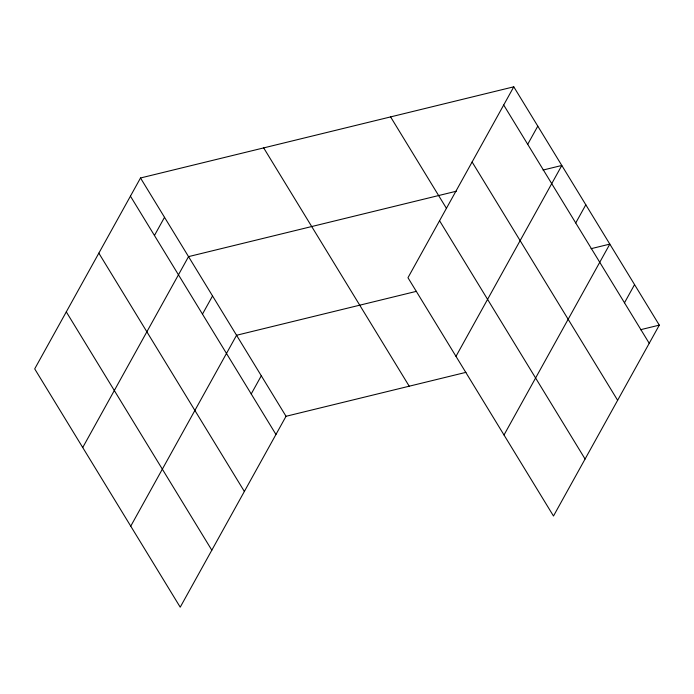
<?xml version="1.0" encoding="UTF-8"?>
<svg xmlns="http://www.w3.org/2000/svg" width="694" height="694" viewBox="0 0 694 694"><rect width="100%" height="100%" fill="white"/><g stroke="black" fill="none" stroke-linecap="round" stroke-linejoin="round"><path stroke-width="1.04" d="M513.777 86.819L407.968 277.713L553.491 516.015L659.3 325.13L513.777 86.819L140.509 177.985L34.7 368.87L180.223 607.181L286.032 416.287L465.96 372.348M154.45 235.483L164.521 217.309M82.725 447.517L188.534 256.624L456.366 191.214M202.466 314.122L212.546 295.948M130.75 526.156L236.559 335.263L416.487 291.324M251.219 393.958L261.3 375.775M527.709 144.317L537.789 126.143M455.984 356.352L561.802 165.467L543.012 170.056M575.734 222.956L585.814 204.782M504.009 434.991L609.818 244.106L591.028 248.695M624.487 302.792L634.559 284.618M640.51 329.719L659.3 325.13M503.697 105.002L649.228 343.304M472.111 161.997L617.634 400.299M390.601 116.904L446.442 208.347M439.554 220.718L585.085 459.02M263.685 147.9L409.217 386.202M140.509 177.985L286.032 416.287M130.437 196.159L275.96 434.47M98.843 253.154L244.366 491.465M66.294 311.875L211.817 550.186"/></g></svg>
